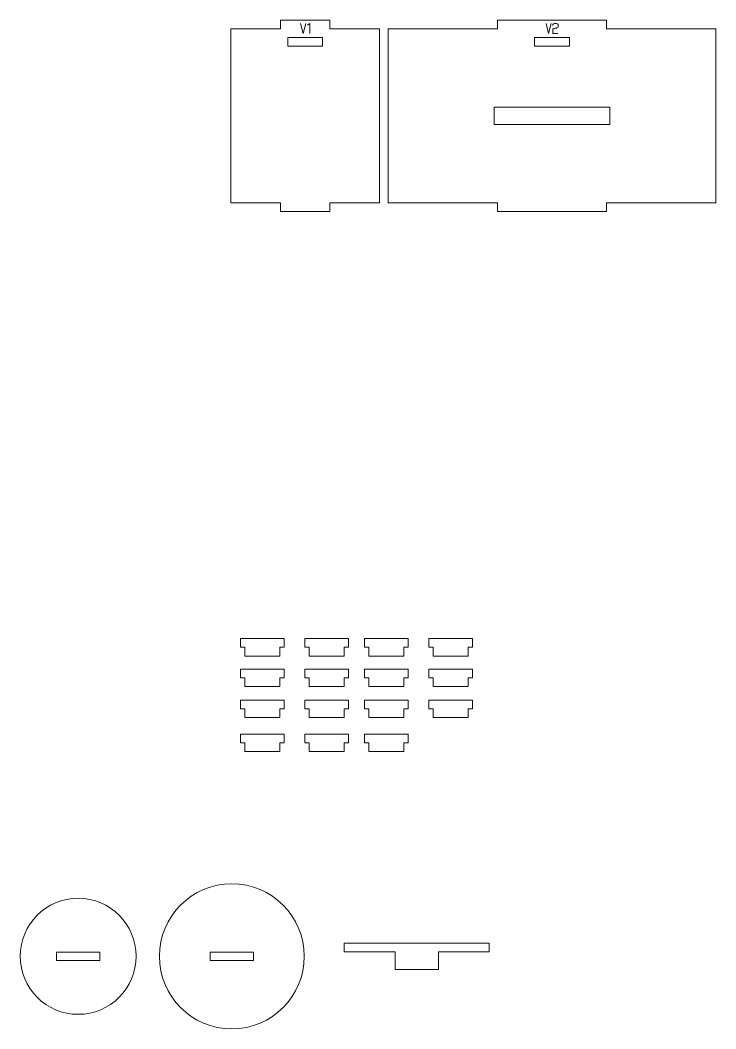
# Model space of a CAD drawing. Header units: centimetres. Extents: x -250 to 250, y -508 to 508.
# Drawn here: x 13.15 to 37.15, y -230.16 to -195.39 of the extents above; entities that cross this region are included whole.
import ezdxf

# ---------------------------------------------------------------- set-up
doc = ezdxf.new("R2010")
doc.units = ezdxf.units.CM
doc.header["$MEASUREMENT"] = 0
doc.layers.add('Capa 1', color=7, linetype='Continuous')

msp = doc.modelspace()

# ---------------------------------------------------------------- hatches: boundary and pattern name
at = {"layer": 'Capa 1', "true_color": 0x3e4095}
h = msp.add_hatch(color=175, dxfattribs=at)
edge = h.paths.add_edge_path()
edge.add_spline(control_points=[(22.91402, -195.84554), (22.91402, -195.84554), (22.82512, -195.50476), (22.82512, -195.50476), (22.82512, -195.50476), (22.91402, -195.84554), (22.91402, -195.84554), (22.91402, -195.84554), (23.00193, -195.50476), (23.00193, -195.50476), (23.00193, -195.50476), (22.91402, -195.84554), (22.91402, -195.84554)], knot_values=[0, 0, 0, 0, 0.25, 0.25, 0.25, 0.5, 0.5, 0.5, 0.75, 0.75, 0.75, 1, 1, 1, 1], degree=3, periodic=1)
h = msp.add_hatch(color=175, dxfattribs=at)
edge = h.paths.add_edge_path()
edge.add_spline(control_points=[(23.14418, -195.50426), (23.14418, -195.50426), (23.06219, -195.56106), (23.06219, -195.56106), (23.06219, -195.56106), (23.14418, -195.50426), (23.14418, -195.50426), (23.14418, -195.50426), (23.14418, -195.84554), (23.14418, -195.84554), (23.14418, -195.84554), (23.14418, -195.50426), (23.14418, -195.50426)], knot_values=[0, 0, 0, 0, 0.25, 0.25, 0.25, 0.5, 0.5, 0.5, 0.75, 0.75, 0.75, 1, 1, 1, 1], degree=3, periodic=1)
h = msp.add_hatch(color=175, dxfattribs=at)
edge = h.paths.add_edge_path()
edge.add_spline(control_points=[(31.38025, -195.84554), (31.38025, -195.84554), (31.29135, -195.50476), (31.29135, -195.50476), (31.29135, -195.50476), (31.38025, -195.84554), (31.38025, -195.84554), (31.38025, -195.84554), (31.46816, -195.50476), (31.46816, -195.50476), (31.46816, -195.50476), (31.38025, -195.84554), (31.38025, -195.84554)], knot_values=[0, 0, 0, 0, 0.25, 0.25, 0.25, 0.5, 0.5, 0.5, 0.75, 0.75, 0.75, 1, 1, 1, 1], degree=3, periodic=1)
h = msp.add_hatch(color=175, dxfattribs=at)
edge = h.paths.add_edge_path()
edge.add_spline(control_points=[(31.52793, -195.84554), (31.52793, -195.84554), (31.52793, -195.70281), (31.52793, -195.70281), (31.52891, -195.68996), (31.5406, -195.68009), (31.56299, -195.67317), (31.57221, -195.67251), (31.58102, -195.67144), (31.58942, -195.66996), (31.59781, -195.66848), (31.60629, -195.66692), (31.61485, -195.66527), (31.63066, -195.66264), (31.64276, -195.6605), (31.65115, -195.65885), (31.65955, -195.6572), (31.6677, -195.65506), (31.6756, -195.65243), (31.69601, -195.64486), (31.70622, -195.63514), (31.70622, -195.62329), (31.70622, -195.62329), (31.70622, -195.54279), (31.70622, -195.54279), (31.70622, -195.53225), (31.69774, -195.52328), (31.68079, -195.51587), (31.66383, -195.50846), (31.64267, -195.50476), (31.61732, -195.50476), (31.59197, -195.50476), (31.57081, -195.50846), (31.55386, -195.51587), (31.5369, -195.52328), (31.52842, -195.53225), (31.52842, -195.54279), (31.52842, -195.54279), (31.52842, -195.56699), (31.52842, -195.56699), (31.52842, -195.56699), (31.52842, -195.54279), (31.52842, -195.54279), (31.52842, -195.53225), (31.5369, -195.52328), (31.55386, -195.51587), (31.57081, -195.50846), (31.59197, -195.50476), (31.61732, -195.50476), (31.64267, -195.50476), (31.66383, -195.50846), (31.68079, -195.51587), (31.69774, -195.52328), (31.70622, -195.53225), (31.70622, -195.54279), (31.70622, -195.54279), (31.70622, -195.62329), (31.70622, -195.62329), (31.70622, -195.63514), (31.69601, -195.64486), (31.6756, -195.65243), (31.6677, -195.65506), (31.65955, -195.6572), (31.65115, -195.65885), (31.64276, -195.6605), (31.63066, -195.66264), (31.61485, -195.66527), (31.60629, -195.66692), (31.59781, -195.66848), (31.58942, -195.66996), (31.58102, -195.67144), (31.57221, -195.67251), (31.56299, -195.67317), (31.5406, -195.68009), (31.52891, -195.68996), (31.52793, -195.70281), (31.52793, -195.70281), (31.52793, -195.84554), (31.52793, -195.84554), (31.52793, -195.84554), (31.69684, -195.84554), (31.69684, -195.84554), (31.69684, -195.84554), (31.52793, -195.84554), (31.52793, -195.84554)], knot_values=[0, 0, 0, 0, 0.03571429, 0.03571429, 0.03571429, 0.07142857, 0.07142857, 0.07142857, 0.10714286, 0.10714286, 0.10714286, 0.14285714, 0.14285714, 0.14285714, 0.17857143, 0.17857143, 0.17857143, 0.21428571, 0.21428571, 0.21428571, 0.25, 0.25, 0.25, 0.28571429, 0.28571429, 0.28571429, 0.32142857, 0.32142857, 0.32142857, 0.35714286, 0.35714286, 0.35714286, 0.39285714, 0.39285714, 0.39285714, 0.42857143, 0.42857143, 0.42857143, 0.46428571, 0.46428571, 0.46428571, 0.5, 0.5, 0.5, 0.53571429, 0.53571429, 0.53571429, 0.57142857, 0.57142857, 0.57142857, 0.60714286, 0.60714286, 0.60714286, 0.64285714, 0.64285714, 0.64285714, 0.67857143, 0.67857143, 0.67857143, 0.71428571, 0.71428571, 0.71428571, 0.75, 0.75, 0.75, 0.78571429, 0.78571429, 0.78571429, 0.82142857, 0.82142857, 0.82142857, 0.85714286, 0.85714286, 0.85714286, 0.89285714, 0.89285714, 0.89285714, 0.92857143, 0.92857143, 0.92857143, 0.96428571, 0.96428571, 0.96428571, 1, 1, 1, 1], degree=3, periodic=1)

# ---------------------------------------------------------------- linework, layer by layer
at = {"layer": 'Capa 1', "color": 1, "lineweight": 9}
for points, knots in [([(20.422, -195.68834), (20.422, -195.68834), (20.422, -201.68834), (20.422, -201.68834), (20.422, -201.68834), (22.13043, -201.68834), (22.13043, -201.68834), (22.13043, -201.68834), (22.13043, -201.98834), (22.13043, -201.98834), (22.13043, -201.98834), (23.83886, -201.98834), (23.83886, -201.98834), (23.83886, -201.98834), (23.83886, -201.68834), (23.83886, -201.68834), (23.83886, -201.68834), (25.54729, -201.68834), (25.54729, -201.68834), (25.54729, -201.68834), (25.54729, -195.68834), (25.54729, -195.68834), (25.54729, -195.68834), (23.83886, -195.68834), (23.83886, -195.68834), (23.83886, -195.68834), (23.83886, -195.38834), (23.83886, -195.38834), (23.83886, -195.38834), (22.13043, -195.38834), (22.13043, -195.38834), (22.13043, -195.38834), (22.13043, -195.68834), (22.13043, -195.68834), (22.13043, -195.68834), (20.422, -195.68834), (20.422, -195.68834)], [0, 0, 0, 0, 0.08333333, 0.08333333, 0.08333333, 0.16666667, 0.16666667, 0.16666667, 0.25, 0.25, 0.25, 0.33333333, 0.33333333, 0.33333333, 0.41666667, 0.41666667, 0.41666667, 0.5, 0.5, 0.5, 0.58333333, 0.58333333, 0.58333333, 0.66666667, 0.66666667, 0.66666667, 0.75, 0.75, 0.75, 0.83333333, 0.83333333, 0.83333333, 0.91666667, 0.91666667, 0.91666667, 1, 1, 1, 1]), ([(25.84729, -195.68834), (25.84729, -195.68834), (25.84729, -201.68834), (25.84729, -201.68834), (25.84729, -201.68834), (29.61495, -201.68834), (29.61495, -201.68834), (29.61495, -201.68834), (29.61495, -201.98834), (29.61495, -201.98834), (29.61495, -201.98834), (33.38262, -201.98834), (33.38262, -201.98834), (33.38262, -201.98834), (33.38262, -201.68834), (33.38262, -201.68834), (33.38262, -201.68834), (37.15028, -201.68834), (37.15028, -201.68834), (37.15028, -201.68834), (37.15028, -195.68834), (37.15028, -195.68834), (37.15028, -195.68834), (33.38262, -195.68834), (33.38262, -195.68834), (33.38262, -195.68834), (33.38262, -195.38834), (33.38262, -195.38834), (33.38262, -195.38834), (29.61495, -195.38834), (29.61495, -195.38834), (29.61495, -195.38834), (29.61495, -195.68834), (29.61495, -195.68834), (29.61495, -195.68834), (25.84729, -195.68834), (25.84729, -195.68834)], [0, 0, 0, 0, 0.08333333, 0.08333333, 0.08333333, 0.16666667, 0.16666667, 0.16666667, 0.25, 0.25, 0.25, 0.33333333, 0.33333333, 0.33333333, 0.41666667, 0.41666667, 0.41666667, 0.5, 0.5, 0.5, 0.58333333, 0.58333333, 0.58333333, 0.66666667, 0.66666667, 0.66666667, 0.75, 0.75, 0.75, 0.83333333, 0.83333333, 0.83333333, 0.91666667, 0.91666667, 0.91666667, 1, 1, 1, 1]), ([(22.38465, -196.288), (22.38465, -196.288), (23.58465, -196.288), (23.58465, -196.288), (23.58465, -196.288), (23.58465, -195.988), (23.58465, -195.988), (23.58465, -195.988), (22.38465, -195.988), (22.38465, -195.988), (22.38465, -195.988), (22.38465, -196.288), (22.38465, -196.288)], [0, 0, 0, 0, 0.25, 0.25, 0.25, 0.5, 0.5, 0.5, 0.75, 0.75, 0.75, 1, 1, 1, 1]), ([(30.89879, -196.288), (30.89879, -196.288), (32.09879, -196.288), (32.09879, -196.288), (32.09879, -196.288), (32.09879, -195.988), (32.09879, -195.988), (32.09879, -195.988), (30.89879, -195.988), (30.89879, -195.988), (30.89879, -195.988), (30.89879, -196.288), (30.89879, -196.288)], [0, 0, 0, 0, 0.25, 0.25, 0.25, 0.5, 0.5, 0.5, 0.75, 0.75, 0.75, 1, 1, 1, 1]), ([(29.49879, -198.38834), (29.49879, -198.38834), (33.49879, -198.38834), (33.49879, -198.38834), (33.49879, -198.38834), (33.49879, -198.98834), (33.49879, -198.98834), (33.49879, -198.98834), (29.49879, -198.98834), (29.49879, -198.98834), (29.49879, -198.98834), (29.49879, -198.38834), (29.49879, -198.38834)], [0, 0, 0, 0, 0.25, 0.25, 0.25, 0.5, 0.5, 0.5, 0.75, 0.75, 0.75, 1, 1, 1, 1])]:
    msp.add_open_spline(points, degree=3, knots=knots, dxfattribs=at)
at = {"layer": 'Capa 1', "color": 114, "lineweight": 9}
for points, knots in [([(22.91402, -195.84554), (22.91402, -195.84554), (22.82512, -195.50476), (22.82512, -195.50476), (22.82512, -195.50476), (22.91402, -195.84554), (22.91402, -195.84554), (22.91402, -195.84554), (23.00193, -195.50476), (23.00193, -195.50476), (23.00193, -195.50476), (22.91402, -195.84554), (22.91402, -195.84554)], [0, 0, 0, 0, 0.25, 0.25, 0.25, 0.5, 0.5, 0.5, 0.75, 0.75, 0.75, 1, 1, 1, 1]), ([(23.14418, -195.50426), (23.14418, -195.50426), (23.06219, -195.56106), (23.06219, -195.56106), (23.06219, -195.56106), (23.14418, -195.50426), (23.14418, -195.50426), (23.14418, -195.50426), (23.14418, -195.84554), (23.14418, -195.84554), (23.14418, -195.84554), (23.14418, -195.50426), (23.14418, -195.50426)], [0, 0, 0, 0, 0.25, 0.25, 0.25, 0.5, 0.5, 0.5, 0.75, 0.75, 0.75, 1, 1, 1, 1]), ([(31.38025, -195.84554), (31.38025, -195.84554), (31.29135, -195.50476), (31.29135, -195.50476), (31.29135, -195.50476), (31.38025, -195.84554), (31.38025, -195.84554), (31.38025, -195.84554), (31.46816, -195.50476), (31.46816, -195.50476), (31.46816, -195.50476), (31.38025, -195.84554), (31.38025, -195.84554)], [0, 0, 0, 0, 0.25, 0.25, 0.25, 0.5, 0.5, 0.5, 0.75, 0.75, 0.75, 1, 1, 1, 1]), ([(31.52793, -195.84554), (31.52793, -195.84554), (31.52793, -195.70281), (31.52793, -195.70281), (31.52891, -195.68996), (31.5406, -195.68009), (31.56299, -195.67317), (31.57221, -195.67251), (31.58102, -195.67144), (31.58942, -195.66996), (31.59781, -195.66848), (31.60629, -195.66692), (31.61485, -195.66527), (31.63066, -195.66264), (31.64276, -195.6605), (31.65115, -195.65885), (31.65955, -195.6572), (31.6677, -195.65506), (31.6756, -195.65243), (31.69601, -195.64486), (31.70622, -195.63514), (31.70622, -195.62329), (31.70622, -195.62329), (31.70622, -195.54279), (31.70622, -195.54279), (31.70622, -195.53225), (31.69774, -195.52328), (31.68079, -195.51587), (31.66383, -195.50846), (31.64267, -195.50476), (31.61732, -195.50476), (31.59197, -195.50476), (31.57081, -195.50846), (31.55386, -195.51587), (31.5369, -195.52328), (31.52842, -195.53225), (31.52842, -195.54279), (31.52842, -195.54279), (31.52842, -195.56699), (31.52842, -195.56699), (31.52842, -195.56699), (31.52842, -195.54279), (31.52842, -195.54279), (31.52842, -195.53225), (31.5369, -195.52328), (31.55386, -195.51587), (31.57081, -195.50846), (31.59197, -195.50476), (31.61732, -195.50476), (31.64267, -195.50476), (31.66383, -195.50846), (31.68079, -195.51587), (31.69774, -195.52328), (31.70622, -195.53225), (31.70622, -195.54279), (31.70622, -195.54279), (31.70622, -195.62329), (31.70622, -195.62329), (31.70622, -195.63514), (31.69601, -195.64486), (31.6756, -195.65243), (31.6677, -195.65506), (31.65955, -195.6572), (31.65115, -195.65885), (31.64276, -195.6605), (31.63066, -195.66264), (31.61485, -195.66527), (31.60629, -195.66692), (31.59781, -195.66848), (31.58942, -195.66996), (31.58102, -195.67144), (31.57221, -195.67251), (31.56299, -195.67317), (31.5406, -195.68009), (31.52891, -195.68996), (31.52793, -195.70281), (31.52793, -195.70281), (31.52793, -195.84554), (31.52793, -195.84554), (31.52793, -195.84554), (31.69684, -195.84554), (31.69684, -195.84554), (31.69684, -195.84554), (31.52793, -195.84554), (31.52793, -195.84554)], [0, 0, 0, 0, 0.03571429, 0.03571429, 0.03571429, 0.07142857, 0.07142857, 0.07142857, 0.10714286, 0.10714286, 0.10714286, 0.14285714, 0.14285714, 0.14285714, 0.17857143, 0.17857143, 0.17857143, 0.21428571, 0.21428571, 0.21428571, 0.25, 0.25, 0.25, 0.28571429, 0.28571429, 0.28571429, 0.32142857, 0.32142857, 0.32142857, 0.35714286, 0.35714286, 0.35714286, 0.39285714, 0.39285714, 0.39285714, 0.42857143, 0.42857143, 0.42857143, 0.46428571, 0.46428571, 0.46428571, 0.5, 0.5, 0.5, 0.53571429, 0.53571429, 0.53571429, 0.57142857, 0.57142857, 0.57142857, 0.60714286, 0.60714286, 0.60714286, 0.64285714, 0.64285714, 0.64285714, 0.67857143, 0.67857143, 0.67857143, 0.71428571, 0.71428571, 0.71428571, 0.75, 0.75, 0.75, 0.78571429, 0.78571429, 0.78571429, 0.82142857, 0.82142857, 0.82142857, 0.85714286, 0.85714286, 0.85714286, 0.89285714, 0.89285714, 0.89285714, 0.92857143, 0.92857143, 0.92857143, 0.96428571, 0.96428571, 0.96428571, 1, 1, 1, 1])]:
    msp.add_open_spline(points, degree=3, knots=knots, dxfattribs=at)
at = {"layer": 'Capa 1', "color": 240, "lineweight": 9}
for points, knots in [([(22.10358, -217.00816), (22.10358, -217.00816), (22.10358, -217.30816), (22.10358, -217.30816), (22.10358, -217.30816), (20.90358, -217.30816), (20.90358, -217.30816), (20.90358, -217.30816), (20.90358, -217.00816), (20.90358, -217.00816), (20.90358, -217.00816), (20.75358, -217.00816), (20.75358, -217.00816), (20.75358, -217.00816), (20.75358, -216.70816), (20.75358, -216.70816), (20.75358, -216.70816), (22.25358, -216.70816), (22.25358, -216.70816), (22.25358, -216.70816), (22.25358, -217.00816), (22.25358, -217.00816), (22.25358, -217.00816), (22.10358, -217.00816), (22.10358, -217.00816)], [0, 0, 0, 0, 0.125, 0.125, 0.125, 0.25, 0.25, 0.25, 0.375, 0.375, 0.375, 0.5, 0.5, 0.5, 0.625, 0.625, 0.625, 0.75, 0.75, 0.75, 0.875, 0.875, 0.875, 1, 1, 1, 1]), ([(24.32391, -217.00816), (24.32391, -217.00816), (24.32391, -217.30816), (24.32391, -217.30816), (24.32391, -217.30816), (23.12391, -217.30816), (23.12391, -217.30816), (23.12391, -217.30816), (23.12391, -217.00816), (23.12391, -217.00816), (23.12391, -217.00816), (22.97391, -217.00816), (22.97391, -217.00816), (22.97391, -217.00816), (22.97391, -216.70816), (22.97391, -216.70816), (22.97391, -216.70816), (24.47391, -216.70816), (24.47391, -216.70816), (24.47391, -216.70816), (24.47391, -217.00816), (24.47391, -217.00816), (24.47391, -217.00816), (24.32391, -217.00816), (24.32391, -217.00816)], [0, 0, 0, 0, 0.125, 0.125, 0.125, 0.25, 0.25, 0.25, 0.375, 0.375, 0.375, 0.5, 0.5, 0.5, 0.625, 0.625, 0.625, 0.75, 0.75, 0.75, 0.875, 0.875, 0.875, 1, 1, 1, 1]), ([(26.38383, -217.00816), (26.38383, -217.00816), (26.38383, -217.30816), (26.38383, -217.30816), (26.38383, -217.30816), (25.18383, -217.30816), (25.18383, -217.30816), (25.18383, -217.30816), (25.18383, -217.00816), (25.18383, -217.00816), (25.18383, -217.00816), (25.03383, -217.00816), (25.03383, -217.00816), (25.03383, -217.00816), (25.03383, -216.70816), (25.03383, -216.70816), (25.03383, -216.70816), (26.53383, -216.70816), (26.53383, -216.70816), (26.53383, -216.70816), (26.53383, -217.00816), (26.53383, -217.00816), (26.53383, -217.00816), (26.38383, -217.00816), (26.38383, -217.00816)], [0, 0, 0, 0, 0.125, 0.125, 0.125, 0.25, 0.25, 0.25, 0.375, 0.375, 0.375, 0.5, 0.5, 0.5, 0.625, 0.625, 0.625, 0.75, 0.75, 0.75, 0.875, 0.875, 0.875, 1, 1, 1, 1]), ([(28.60416, -217.00816), (28.60416, -217.00816), (28.60416, -217.30816), (28.60416, -217.30816), (28.60416, -217.30816), (27.40416, -217.30816), (27.40416, -217.30816), (27.40416, -217.30816), (27.40416, -217.00816), (27.40416, -217.00816), (27.40416, -217.00816), (27.25416, -217.00816), (27.25416, -217.00816), (27.25416, -217.00816), (27.25416, -216.70816), (27.25416, -216.70816), (27.25416, -216.70816), (28.75416, -216.70816), (28.75416, -216.70816), (28.75416, -216.70816), (28.75416, -217.00816), (28.75416, -217.00816), (28.75416, -217.00816), (28.60416, -217.00816), (28.60416, -217.00816)], [0, 0, 0, 0, 0.125, 0.125, 0.125, 0.25, 0.25, 0.25, 0.375, 0.375, 0.375, 0.5, 0.5, 0.5, 0.625, 0.625, 0.625, 0.75, 0.75, 0.75, 0.875, 0.875, 0.875, 1, 1, 1, 1]), ([(22.10358, -218.06396), (22.10358, -218.06396), (22.10358, -218.36396), (22.10358, -218.36396), (22.10358, -218.36396), (20.90358, -218.36396), (20.90358, -218.36396), (20.90358, -218.36396), (20.90358, -218.06396), (20.90358, -218.06396), (20.90358, -218.06396), (20.75358, -218.06396), (20.75358, -218.06396), (20.75358, -218.06396), (20.75358, -217.76396), (20.75358, -217.76396), (20.75358, -217.76396), (22.25358, -217.76396), (22.25358, -217.76396), (22.25358, -217.76396), (22.25358, -218.06396), (22.25358, -218.06396), (22.25358, -218.06396), (22.10358, -218.06396), (22.10358, -218.06396)], [0, 0, 0, 0, 0.125, 0.125, 0.125, 0.25, 0.25, 0.25, 0.375, 0.375, 0.375, 0.5, 0.5, 0.5, 0.625, 0.625, 0.625, 0.75, 0.75, 0.75, 0.875, 0.875, 0.875, 1, 1, 1, 1]), ([(24.32391, -218.06396), (24.32391, -218.06396), (24.32391, -218.36396), (24.32391, -218.36396), (24.32391, -218.36396), (23.12391, -218.36396), (23.12391, -218.36396), (23.12391, -218.36396), (23.12391, -218.06396), (23.12391, -218.06396), (23.12391, -218.06396), (22.97391, -218.06396), (22.97391, -218.06396), (22.97391, -218.06396), (22.97391, -217.76396), (22.97391, -217.76396), (22.97391, -217.76396), (24.47391, -217.76396), (24.47391, -217.76396), (24.47391, -217.76396), (24.47391, -218.06396), (24.47391, -218.06396), (24.47391, -218.06396), (24.32391, -218.06396), (24.32391, -218.06396)], [0, 0, 0, 0, 0.125, 0.125, 0.125, 0.25, 0.25, 0.25, 0.375, 0.375, 0.375, 0.5, 0.5, 0.5, 0.625, 0.625, 0.625, 0.75, 0.75, 0.75, 0.875, 0.875, 0.875, 1, 1, 1, 1]), ([(26.38383, -218.06396), (26.38383, -218.06396), (26.38383, -218.36396), (26.38383, -218.36396), (26.38383, -218.36396), (25.18383, -218.36396), (25.18383, -218.36396), (25.18383, -218.36396), (25.18383, -218.06396), (25.18383, -218.06396), (25.18383, -218.06396), (25.03383, -218.06396), (25.03383, -218.06396), (25.03383, -218.06396), (25.03383, -217.76396), (25.03383, -217.76396), (25.03383, -217.76396), (26.53383, -217.76396), (26.53383, -217.76396), (26.53383, -217.76396), (26.53383, -218.06396), (26.53383, -218.06396), (26.53383, -218.06396), (26.38383, -218.06396), (26.38383, -218.06396)], [0, 0, 0, 0, 0.125, 0.125, 0.125, 0.25, 0.25, 0.25, 0.375, 0.375, 0.375, 0.5, 0.5, 0.5, 0.625, 0.625, 0.625, 0.75, 0.75, 0.75, 0.875, 0.875, 0.875, 1, 1, 1, 1]), ([(28.60416, -218.06396), (28.60416, -218.06396), (28.60416, -218.36396), (28.60416, -218.36396), (28.60416, -218.36396), (27.40416, -218.36396), (27.40416, -218.36396), (27.40416, -218.36396), (27.40416, -218.06396), (27.40416, -218.06396), (27.40416, -218.06396), (27.25416, -218.06396), (27.25416, -218.06396), (27.25416, -218.06396), (27.25416, -217.76396), (27.25416, -217.76396), (27.25416, -217.76396), (28.75416, -217.76396), (28.75416, -217.76396), (28.75416, -217.76396), (28.75416, -218.06396), (28.75416, -218.06396), (28.75416, -218.06396), (28.60416, -218.06396), (28.60416, -218.06396)], [0, 0, 0, 0, 0.125, 0.125, 0.125, 0.25, 0.25, 0.25, 0.375, 0.375, 0.375, 0.5, 0.5, 0.5, 0.625, 0.625, 0.625, 0.75, 0.75, 0.75, 0.875, 0.875, 0.875, 1, 1, 1, 1]), ([(22.10358, -219.12483), (22.10358, -219.12483), (22.10358, -219.42483), (22.10358, -219.42483), (22.10358, -219.42483), (20.90358, -219.42483), (20.90358, -219.42483), (20.90358, -219.42483), (20.90358, -219.12483), (20.90358, -219.12483), (20.90358, -219.12483), (20.75358, -219.12483), (20.75358, -219.12483), (20.75358, -219.12483), (20.75358, -218.82483), (20.75358, -218.82483), (20.75358, -218.82483), (22.25358, -218.82483), (22.25358, -218.82483), (22.25358, -218.82483), (22.25358, -219.12483), (22.25358, -219.12483), (22.25358, -219.12483), (22.10358, -219.12483), (22.10358, -219.12483)], [0, 0, 0, 0, 0.125, 0.125, 0.125, 0.25, 0.25, 0.25, 0.375, 0.375, 0.375, 0.5, 0.5, 0.5, 0.625, 0.625, 0.625, 0.75, 0.75, 0.75, 0.875, 0.875, 0.875, 1, 1, 1, 1]), ([(24.32391, -219.12483), (24.32391, -219.12483), (24.32391, -219.42483), (24.32391, -219.42483), (24.32391, -219.42483), (23.12391, -219.42483), (23.12391, -219.42483), (23.12391, -219.42483), (23.12391, -219.12483), (23.12391, -219.12483), (23.12391, -219.12483), (22.97391, -219.12483), (22.97391, -219.12483), (22.97391, -219.12483), (22.97391, -218.82483), (22.97391, -218.82483), (22.97391, -218.82483), (24.47391, -218.82483), (24.47391, -218.82483), (24.47391, -218.82483), (24.47391, -219.12483), (24.47391, -219.12483), (24.47391, -219.12483), (24.32391, -219.12483), (24.32391, -219.12483)], [0, 0, 0, 0, 0.125, 0.125, 0.125, 0.25, 0.25, 0.25, 0.375, 0.375, 0.375, 0.5, 0.5, 0.5, 0.625, 0.625, 0.625, 0.75, 0.75, 0.75, 0.875, 0.875, 0.875, 1, 1, 1, 1]), ([(26.38383, -219.12483), (26.38383, -219.12483), (26.38383, -219.42483), (26.38383, -219.42483), (26.38383, -219.42483), (25.18383, -219.42483), (25.18383, -219.42483), (25.18383, -219.42483), (25.18383, -219.12483), (25.18383, -219.12483), (25.18383, -219.12483), (25.03383, -219.12483), (25.03383, -219.12483), (25.03383, -219.12483), (25.03383, -218.82483), (25.03383, -218.82483), (25.03383, -218.82483), (26.53383, -218.82483), (26.53383, -218.82483), (26.53383, -218.82483), (26.53383, -219.12483), (26.53383, -219.12483), (26.53383, -219.12483), (26.38383, -219.12483), (26.38383, -219.12483)], [0, 0, 0, 0, 0.125, 0.125, 0.125, 0.25, 0.25, 0.25, 0.375, 0.375, 0.375, 0.5, 0.5, 0.5, 0.625, 0.625, 0.625, 0.75, 0.75, 0.75, 0.875, 0.875, 0.875, 1, 1, 1, 1]), ([(28.60416, -219.12483), (28.60416, -219.12483), (28.60416, -219.42483), (28.60416, -219.42483), (28.60416, -219.42483), (27.40416, -219.42483), (27.40416, -219.42483), (27.40416, -219.42483), (27.40416, -219.12483), (27.40416, -219.12483), (27.40416, -219.12483), (27.25416, -219.12483), (27.25416, -219.12483), (27.25416, -219.12483), (27.25416, -218.82483), (27.25416, -218.82483), (27.25416, -218.82483), (28.75416, -218.82483), (28.75416, -218.82483), (28.75416, -218.82483), (28.75416, -219.12483), (28.75416, -219.12483), (28.75416, -219.12483), (28.60416, -219.12483), (28.60416, -219.12483)], [0, 0, 0, 0, 0.125, 0.125, 0.125, 0.25, 0.25, 0.25, 0.375, 0.375, 0.375, 0.5, 0.5, 0.5, 0.625, 0.625, 0.625, 0.75, 0.75, 0.75, 0.875, 0.875, 0.875, 1, 1, 1, 1]), ([(22.10358, -220.2974), (22.10358, -220.2974), (22.10358, -220.5974), (22.10358, -220.5974), (22.10358, -220.5974), (20.90358, -220.5974), (20.90358, -220.5974), (20.90358, -220.5974), (20.90358, -220.2974), (20.90358, -220.2974), (20.90358, -220.2974), (20.75358, -220.2974), (20.75358, -220.2974), (20.75358, -220.2974), (20.75358, -219.9974), (20.75358, -219.9974), (20.75358, -219.9974), (22.25358, -219.9974), (22.25358, -219.9974), (22.25358, -219.9974), (22.25358, -220.2974), (22.25358, -220.2974), (22.25358, -220.2974), (22.10358, -220.2974), (22.10358, -220.2974)], [0, 0, 0, 0, 0.125, 0.125, 0.125, 0.25, 0.25, 0.25, 0.375, 0.375, 0.375, 0.5, 0.5, 0.5, 0.625, 0.625, 0.625, 0.75, 0.75, 0.75, 0.875, 0.875, 0.875, 1, 1, 1, 1]), ([(24.32391, -220.2974), (24.32391, -220.2974), (24.32391, -220.5974), (24.32391, -220.5974), (24.32391, -220.5974), (23.12391, -220.5974), (23.12391, -220.5974), (23.12391, -220.5974), (23.12391, -220.2974), (23.12391, -220.2974), (23.12391, -220.2974), (22.97391, -220.2974), (22.97391, -220.2974), (22.97391, -220.2974), (22.97391, -219.9974), (22.97391, -219.9974), (22.97391, -219.9974), (24.47391, -219.9974), (24.47391, -219.9974), (24.47391, -219.9974), (24.47391, -220.2974), (24.47391, -220.2974), (24.47391, -220.2974), (24.32391, -220.2974), (24.32391, -220.2974)], [0, 0, 0, 0, 0.125, 0.125, 0.125, 0.25, 0.25, 0.25, 0.375, 0.375, 0.375, 0.5, 0.5, 0.5, 0.625, 0.625, 0.625, 0.75, 0.75, 0.75, 0.875, 0.875, 0.875, 1, 1, 1, 1]), ([(26.38383, -220.2974), (26.38383, -220.2974), (26.38383, -220.5974), (26.38383, -220.5974), (26.38383, -220.5974), (25.18383, -220.5974), (25.18383, -220.5974), (25.18383, -220.5974), (25.18383, -220.2974), (25.18383, -220.2974), (25.18383, -220.2974), (25.03383, -220.2974), (25.03383, -220.2974), (25.03383, -220.2974), (25.03383, -219.9974), (25.03383, -219.9974), (25.03383, -219.9974), (26.53383, -219.9974), (26.53383, -219.9974), (26.53383, -219.9974), (26.53383, -220.2974), (26.53383, -220.2974), (26.53383, -220.2974), (26.38383, -220.2974), (26.38383, -220.2974)], [0, 0, 0, 0, 0.125, 0.125, 0.125, 0.25, 0.25, 0.25, 0.375, 0.375, 0.375, 0.5, 0.5, 0.5, 0.625, 0.625, 0.625, 0.75, 0.75, 0.75, 0.875, 0.875, 0.875, 1, 1, 1, 1]), ([(20.45326, -225.15976), (21.83397, -225.15976), (22.95326, -226.27905), (22.95326, -227.65976), (22.95326, -229.04047), (21.83397, -230.15976), (20.45326, -230.15976), (19.07255, -230.15976), (17.95326, -229.04047), (17.95326, -227.65976), (17.95326, -226.27905), (19.07255, -225.15976), (20.45326, -225.15976)], [0, 0, 0, 0, 0.25, 0.25, 0.25, 0.5, 0.5, 0.5, 0.75, 0.75, 0.75, 1, 1, 1, 1]), ([(15.1506, -225.65976), (16.25517, -225.65976), (17.1506, -226.55519), (17.1506, -227.65976), (17.1506, -228.76433), (16.25517, -229.65976), (15.1506, -229.65976), (14.04603, -229.65976), (13.1506, -228.76433), (13.1506, -227.65976), (13.1506, -226.55519), (14.04603, -225.65976), (15.1506, -225.65976)], [0, 0, 0, 0, 0.25, 0.25, 0.25, 0.5, 0.5, 0.5, 0.75, 0.75, 0.75, 1, 1, 1, 1]), ([(24.33283, -227.20976), (24.33283, -227.20976), (29.33283, -227.20976), (29.33283, -227.20976), (29.33283, -227.20976), (29.33283, -227.50976), (29.33283, -227.50976), (29.33283, -227.50976), (27.58283, -227.50976), (27.58283, -227.50976), (27.58283, -227.50976), (27.58283, -228.10976), (27.58283, -228.10976), (27.58283, -228.10976), (26.08283, -228.10976), (26.08283, -228.10976), (26.08283, -228.10976), (26.08283, -227.50976), (26.08283, -227.50976), (26.08283, -227.50976), (24.33283, -227.50976), (24.33283, -227.50976), (24.33283, -227.50976), (24.33283, -227.20976), (24.33283, -227.20976)], [0, 0, 0, 0, 0.125, 0.125, 0.125, 0.25, 0.25, 0.25, 0.375, 0.375, 0.375, 0.5, 0.5, 0.5, 0.625, 0.625, 0.625, 0.75, 0.75, 0.75, 0.875, 0.875, 0.875, 1, 1, 1, 1]), ([(14.4006, -227.51476), (14.4006, -227.51476), (15.9006, -227.51476), (15.9006, -227.51476), (15.9006, -227.51476), (15.9006, -227.80476), (15.9006, -227.80476), (15.9006, -227.80476), (14.4006, -227.80476), (14.4006, -227.80476), (14.4006, -227.80476), (14.4006, -227.51476), (14.4006, -227.51476)], [0, 0, 0, 0, 0.25, 0.25, 0.25, 0.5, 0.5, 0.5, 0.75, 0.75, 0.75, 1, 1, 1, 1]), ([(19.70326, -227.51476), (19.70326, -227.51476), (21.20326, -227.51476), (21.20326, -227.51476), (21.20326, -227.51476), (21.20326, -227.80476), (21.20326, -227.80476), (21.20326, -227.80476), (19.70326, -227.80476), (19.70326, -227.80476), (19.70326, -227.80476), (19.70326, -227.51476), (19.70326, -227.51476)], [0, 0, 0, 0, 0.25, 0.25, 0.25, 0.5, 0.5, 0.5, 0.75, 0.75, 0.75, 1, 1, 1, 1])]:
    msp.add_open_spline(points, degree=3, knots=knots, dxfattribs=at)

doc.saveas('drawing.dxf')
